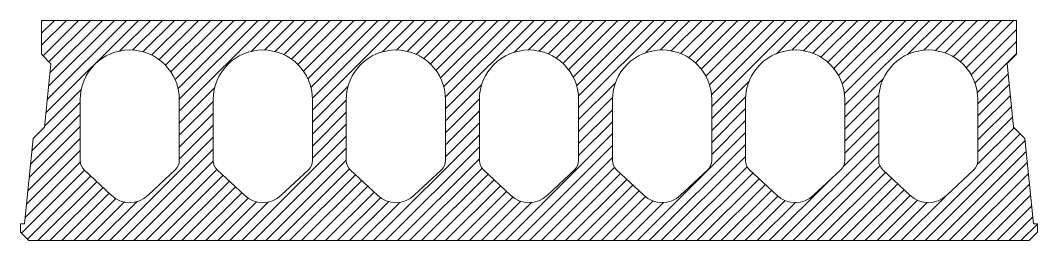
# Model space of a CAD drawing. Header units: metres. Extents: x 0 to 1200, y 0 to 260.
import ezdxf

# ---------------------------------------------------------------- set-up
doc = ezdxf.new("R2010")
doc.units = ezdxf.units.M
doc.layers.add('A-DETL-GENF', color=92, linetype='Continuous', lineweight=18)

# ---------------------------------------------------------------- blocks, each defined once
blk = doc.blocks.new('23 VBI kanaalplaat - KPV260-3537658-00_0 Basismaterialen')
at = {"layer": 'A-DETL-GENF', "lineweight": 5}
h = blk.add_hatch(dxfattribs=at)
h.set_pattern_fill('FP_138', color=256, style=0, pattern_type=2)
h.set_pattern_definition([(45, (12339.317, 8429.54), (-7.071068, 7.071068), [])])
h.paths.add_polyline_path([(1190, 0), (1200, 10), (1200, 20), (1195, 20), (1185, 120.5), (1171.6, 133.9), (1164, 209), (1175, 220), (1175, 260), (25, 260), (25, 220), (35.9, 208.5), (28.4, 133.9), (15, 120.5), (5, 20), (0, 20), (0, 10), (10, 0), (1046.4, 0)])
h.paths.add_polyline_path([(914, 45), (910, 45.3), (906.1, 46), (902.3, 47.2), (898.8, 48.9), (895.4, 51), (892.3, 53.6), (860.2, 83.7), (858.2, 86), (856.7, 88.6), (855.8, 91.6), (855.5, 94.6), (855.5, 166.5), (855.7, 171.7), (856.4, 176.7), (857.5, 181.6), (859, 186.5), (861, 191.2), (863.3, 195.7), (866.1, 200), (869.2, 204.1), (872.6, 207.9), (876.4, 211.3), (880.5, 214.4), (884.7, 217.2), (889.3, 219.5), (894, 221.5), (898.9, 223), (903.8, 224.1), (908.9, 224.8), (914, 225), (919.1, 224.8), (924.2, 224.1), (929.1, 223), (934, 221.5), (938.7, 219.5), (943.2, 217.2), (947.5, 214.4), (951.6, 211.3), (955.4, 207.9), (958.8, 204.1), (961.9, 200), (964.7, 195.7), (967, 191.2), (969, 186.5), (970.5, 181.6), (971.6, 176.7), (972.3, 171.7), (972.5, 166.5), (972.5, 94.6), (972.2, 91.6), (971.3, 88.6), (969.8, 86), (967.8, 83.7), (935.7, 53.6), (932.6, 51), (929.2, 48.9), (925.7, 47.2), (921.9, 46), (918, 45.3)])
h.paths.add_polyline_path([(600, 45), (596, 45.3), (592.1, 46), (588.3, 47.2), (584.8, 48.9), (581.4, 51), (578.3, 53.6), (546.2, 83.7), (544.2, 86), (542.7, 88.6), (541.8, 91.6), (541.5, 94.6), (541.5, 166.5), (541.7, 171.7), (542.4, 176.7), (543.5, 181.6), (545, 186.5), (547, 191.2), (549.3, 195.7), (552.1, 200), (555.2, 204.1), (558.6, 207.9), (562.4, 211.3), (566.5, 214.4), (570.7, 217.2), (575.3, 219.5), (580, 221.5), (584.9, 223), (589.8, 224.1), (594.9, 224.8), (600, 225), (605.1, 224.8), (610.2, 224.1), (615.1, 223), (620, 221.5), (624.7, 219.5), (629.2, 217.2), (633.5, 214.4), (637.6, 211.3), (641.4, 207.9), (644.8, 204.1), (647.9, 200), (650.7, 195.7), (653, 191.2), (655, 186.5), (656.5, 181.6), (657.6, 176.7), (658.3, 171.7), (658.5, 166.5), (658.5, 94.6), (658.2, 91.6), (657.3, 88.6), (655.8, 86), (653.8, 83.7), (621.7, 53.6), (618.6, 51), (615.2, 48.9), (611.7, 47.2), (607.9, 46), (604, 45.3)])
h.paths.add_polyline_path([(757, 45), (753, 45.3), (749.1, 46), (745.3, 47.2), (741.8, 48.9), (738.4, 51), (735.3, 53.6), (703.2, 83.7), (701.2, 86), (699.7, 88.6), (698.8, 91.6), (698.5, 94.6), (698.5, 166.5), (698.7, 171.7), (699.4, 176.7), (700.5, 181.6), (702, 186.5), (704, 191.2), (706.3, 195.7), (709.1, 200), (712.2, 204.1), (715.6, 207.9), (719.4, 211.3), (723.5, 214.4), (727.7, 217.2), (732.3, 219.5), (737, 221.5), (741.9, 223), (746.8, 224.1), (751.9, 224.8), (757, 225), (762.1, 224.8), (767.2, 224.1), (772.1, 223), (777, 221.5), (781.7, 219.5), (786.2, 217.2), (790.5, 214.4), (794.6, 211.3), (798.4, 207.9), (801.8, 204.1), (804.9, 200), (807.7, 195.7), (810, 191.2), (812, 186.5), (813.5, 181.6), (814.6, 176.7), (815.3, 171.7), (815.5, 166.5), (815.5, 94.6), (815.2, 91.6), (814.3, 88.6), (812.8, 86), (810.8, 83.7), (778.7, 53.6), (775.6, 51), (772.2, 48.9), (768.7, 47.2), (764.9, 46), (761, 45.3)])
h.paths.add_polyline_path([(443, 45), (439, 45.3), (435.1, 46), (431.3, 47.2), (427.8, 48.9), (424.4, 51), (421.3, 53.6), (389.2, 83.7), (387.2, 86), (385.7, 88.6), (384.8, 91.6), (384.5, 94.6), (384.5, 166.5), (384.7, 171.7), (385.4, 176.7), (386.5, 181.6), (388, 186.5), (390, 191.2), (392.3, 195.7), (395.1, 200), (398.2, 204.1), (401.6, 207.9), (405.4, 211.3), (409.5, 214.4), (413.7, 217.2), (418.3, 219.5), (423, 221.5), (427.9, 223), (432.8, 224.1), (437.9, 224.8), (443, 225), (448.1, 224.8), (453.2, 224.1), (458.1, 223), (463, 221.5), (467.7, 219.5), (472.2, 217.2), (476.5, 214.4), (480.6, 211.3), (484.4, 207.9), (487.8, 204.1), (490.9, 200), (493.7, 195.7), (496, 191.2), (498, 186.5), (499.5, 181.6), (500.6, 176.7), (501.3, 171.7), (501.5, 166.5), (501.5, 94.6), (501.2, 91.6), (500.3, 88.6), (498.8, 86), (496.8, 83.7), (464.7, 53.6), (461.6, 51), (458.2, 48.9), (454.7, 47.2), (450.9, 46), (447, 45.3)])
h.paths.add_polyline_path([(1071, 45), (1067, 45.3), (1063.1, 46), (1059.3, 47.2), (1055.8, 48.9), (1052.4, 51), (1049.3, 53.6), (1017.2, 83.7), (1015.2, 86), (1013.7, 88.6), (1012.8, 91.6), (1012.5, 94.6), (1012.5, 166.5), (1012.7, 171.7), (1013.4, 176.7), (1014.5, 181.6), (1016, 186.5), (1018, 191.2), (1020.3, 195.7), (1023.1, 200), (1026.2, 204.1), (1029.6, 207.9), (1033.4, 211.3), (1037.5, 214.4), (1041.7, 217.2), (1046.4, 219.6), (1051, 221.5), (1055.9, 223), (1060.8, 224.1), (1065.9, 224.8), (1071, 225), (1076.1, 224.8), (1081.2, 224.1), (1086.1, 223), (1091, 221.5), (1095.7, 219.5), (1100.2, 217.2), (1104.5, 214.4), (1108.6, 211.3), (1112.4, 207.9), (1115.8, 204.1), (1118.9, 200), (1121.7, 195.7), (1124, 191.2), (1126, 186.5), (1127.5, 181.6), (1128.6, 176.7), (1129.3, 171.7), (1129.5, 166.5), (1129.5, 94.6), (1129.2, 91.6), (1128.3, 88.6), (1126.8, 86), (1124.8, 83.7), (1092.7, 53.6), (1089.6, 51), (1086.2, 48.9), (1082.7, 47.2), (1078.9, 46), (1075, 45.3)])
h.paths.add_polyline_path([(286, 45), (282, 45.3), (278.1, 46), (274.3, 47.2), (270.8, 48.9), (267.4, 51), (264.3, 53.6), (232.2, 83.7), (230.2, 86), (228.7, 88.6), (227.8, 91.6), (227.5, 94.6), (227.5, 166.5), (227.7, 171.7), (228.4, 176.7), (229.5, 181.6), (231, 186.5), (233, 191.2), (235.3, 195.7), (238.1, 200), (241.2, 204.1), (244.6, 207.9), (248.4, 211.3), (252.5, 214.4), (256.7, 217.2), (261.3, 219.5), (266, 221.5), (270.9, 223), (275.8, 224.1), (280.9, 224.8), (286, 225), (291.1, 224.8), (296.2, 224.1), (301.1, 223), (306, 221.5), (310.7, 219.5), (315.2, 217.2), (319.5, 214.4), (323.6, 211.3), (327.4, 207.9), (330.8, 204.1), (333.9, 200), (336.7, 195.7), (339, 191.2), (341, 186.5), (342.5, 181.6), (343.6, 176.7), (344.3, 171.7), (344.5, 166.5), (344.5, 94.6), (344.2, 91.6), (343.3, 88.6), (341.8, 86), (339.8, 83.7), (307.7, 53.6), (304.6, 51), (301.2, 48.9), (297.7, 47.2), (293.9, 46), (290, 45.3)])
h.paths.add_polyline_path([(129, 45), (125, 45.3), (121.1, 46), (117.3, 47.2), (113.8, 48.9), (110.4, 51), (107.3, 53.6), (75.2, 83.7), (73.2, 86), (71.7, 88.6), (70.8, 91.6), (70.5, 94.6), (70.5, 166.5), (70.7, 171.7), (71.4, 176.7), (72.5, 181.6), (74, 186.5), (76, 191.2), (78.3, 195.7), (81.1, 200), (84.2, 204.1), (87.6, 207.9), (91.4, 211.3), (95.5, 214.4), (99.7, 217.2), (104.3, 219.5), (109, 221.5), (113.9, 223), (118.8, 224.1), (123.9, 224.8), (129, 225), (134.1, 224.8), (139.2, 224.1), (144.1, 223), (149, 221.5), (153.7, 219.5), (158.2, 217.2), (162.5, 214.4), (166.6, 211.3), (170.4, 207.9), (173.8, 204.1), (176.9, 200), (179.7, 195.7), (182, 191.2), (184, 186.5), (185.5, 181.6), (186.6, 176.7), (187.3, 171.7), (187.5, 166.5), (187.5, 94.6), (187.2, 91.6), (186.3, 88.6), (184.8, 86), (182.8, 83.7), (150.7, 53.6), (147.6, 51), (144.2, 48.9), (140.7, 47.2), (136.9, 46), (133, 45.3)])
at = {"layer": 'A-DETL-GENF'}
for p, q in [((1175, 260), (25, 260)), ((25, 260), (25, 220)), ((1175, 220), (1175, 260)), ((25, 220), (35.9, 208.5)), ((1164, 209), (1175, 220)), ((35.9, 208.5), (28.4, 133.9)), ((1171.6, 133.9), (1164, 209)), ((70.5, 94.6), (70.5, 166.5)), ((187.5, 166.5), (187.5, 94.6)), ((227.5, 94.6), (227.5, 166.5)), ((344.5, 166.5), (344.5, 94.6)), ((384.5, 94.6), (384.5, 166.5)), ((501.5, 166.5), (501.5, 94.6)), ((541.5, 94.6), (541.5, 166.5)), ((658.5, 166.5), (658.5, 94.6)), ((698.5, 94.6), (698.5, 166.5)), ((815.5, 166.5), (815.5, 94.6)), ((855.5, 94.6), (855.5, 166.5)), ((972.5, 166.5), (972.5, 94.6)), ((1012.5, 94.6), (1012.5, 166.5)), ((1129.5, 166.5), (1129.5, 94.6)), ((28.4, 133.9), (15, 120.5)), ((1185, 120.5), (1171.6, 133.9)), ((15, 120.5), (5, 20)), ((1195, 20), (1185, 120.5)), ((107.3, 53.6), (75.2, 83.7)), ((182.8, 83.7), (150.7, 53.6)), ((264.3, 53.6), (232.2, 83.7)), ((339.8, 83.7), (307.7, 53.6)), ((421.3, 53.6), (389.2, 83.7)), ((496.8, 83.7), (464.7, 53.6)), ((578.3, 53.6), (546.2, 83.7)), ((653.8, 83.7), (621.7, 53.6)), ((735.3, 53.6), (703.2, 83.7)), ((810.8, 83.7), (778.7, 53.6)), ((892.3, 53.6), (860.2, 83.7)), ((967.8, 83.7), (935.7, 53.6)), ((1049.3, 53.6), (1017.2, 83.7)), ((1124.8, 83.7), (1092.7, 53.6)), ((5, 20), (0, 20)), ((0, 20), (0, 10)), ((1200, 20), (1195, 20)), ((1200, 10), (1200, 20)), ((0, 10), (10, 0)), ((10, 0), (1190, 0)), ((1190, 0), (1200, 10))]:
    blk.add_line(p, q, dxfattribs=at)
for centre, radius, start, end in [((129, 166.5), 58.5, 0, 180), ((286, 166.5), 58.5, 0, 180), ((443, 166.5), 58.5, 0, 180), ((600, 166.5), 58.5, 0, 180), ((757, 166.5), 58.5, 0, 180), ((914, 166.5), 58.5, 0, 180), ((1071, 166.5), 58.5, 0, 180), ((85.5, 94.6), 15, 180, 226.8416), ((172.5, 94.6), 15, 313.1584, 360), ((242.5, 94.6), 15, 180, 226.8416), ((329.5, 94.6), 15, 313.1584, 360), ((399.5, 94.6), 15, 180, 226.8416), ((486.5, 94.6), 15, 313.1584, 0), ((556.5, 94.6), 15, 180, 226.8416), ((643.5, 94.6), 15, 313.1584, 0), ((713.5, 94.6), 15, 180, 226.8416), ((800.5, 94.6), 15, 313.1584, 0), ((870.5, 94.6), 15, 180, 226.8416), ((957.5, 94.6), 15, 313.1584, 0), ((1027.5, 94.6), 15, 180, 226.8416), ((1114.5, 94.6), 15, 313.1584, 0), ((129, 76.7), 31.7, 226.8416, 313.1584), ((286, 76.7), 31.7, 226.8416, 313.1584), ((443, 76.7), 31.7, 226.8416, 313.1584), ((600, 76.7), 31.7, 226.8416, 313.1584), ((757, 76.7), 31.7, 226.8416, 313.1584), ((914, 76.7), 31.7, 226.8416, 313.1584), ((1071, 76.7), 31.7, 226.8416, 313.1584)]:
    blk.add_arc(centre, radius, start, end, dxfattribs=at)

msp = doc.modelspace()

# ---------------------------------------------------------------- block references
msp.add_blockref('23 VBI kanaalplaat - KPV260-3537658-00_0 Basismaterialen', (0, 0))

doc.saveas('drawing.dxf')
